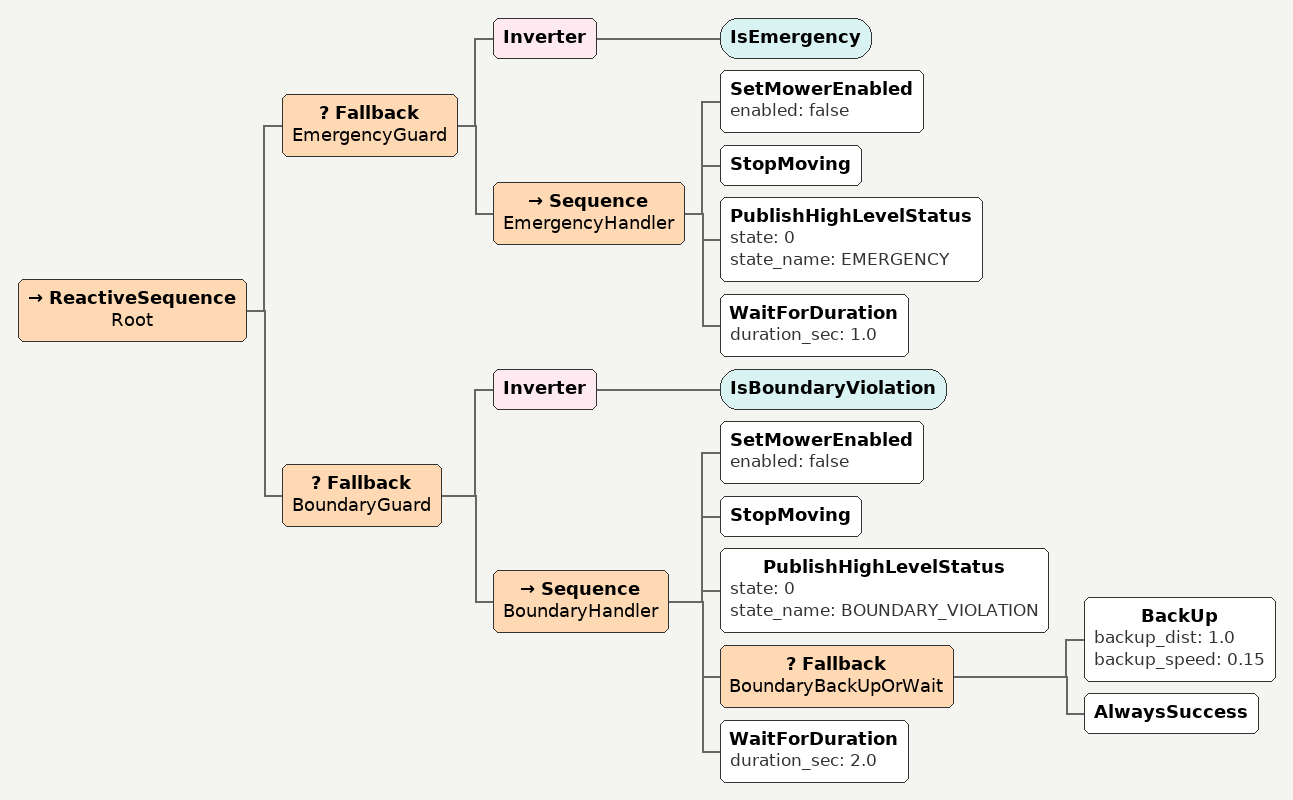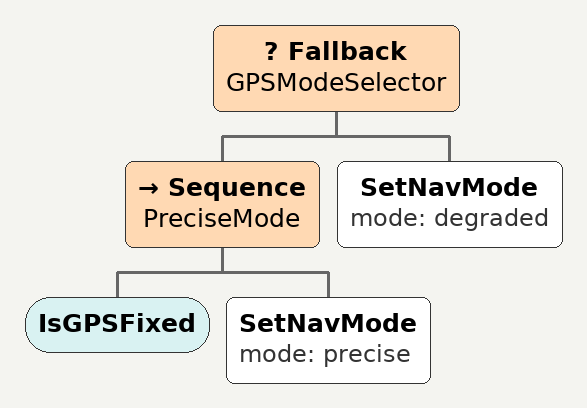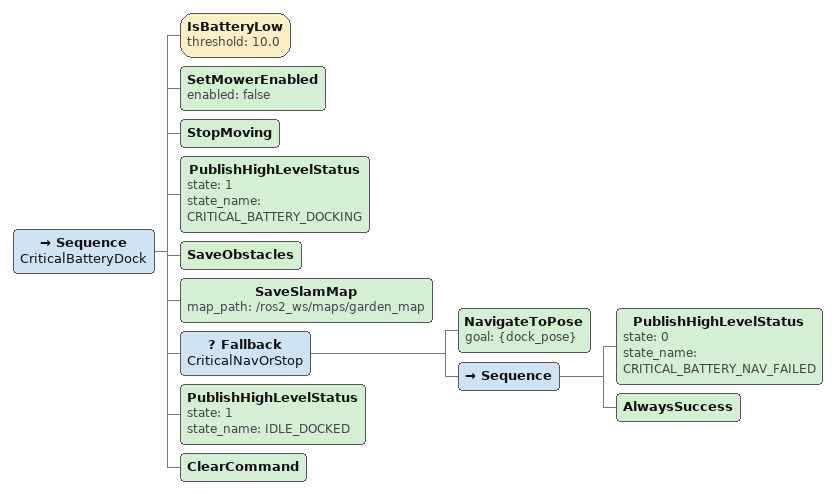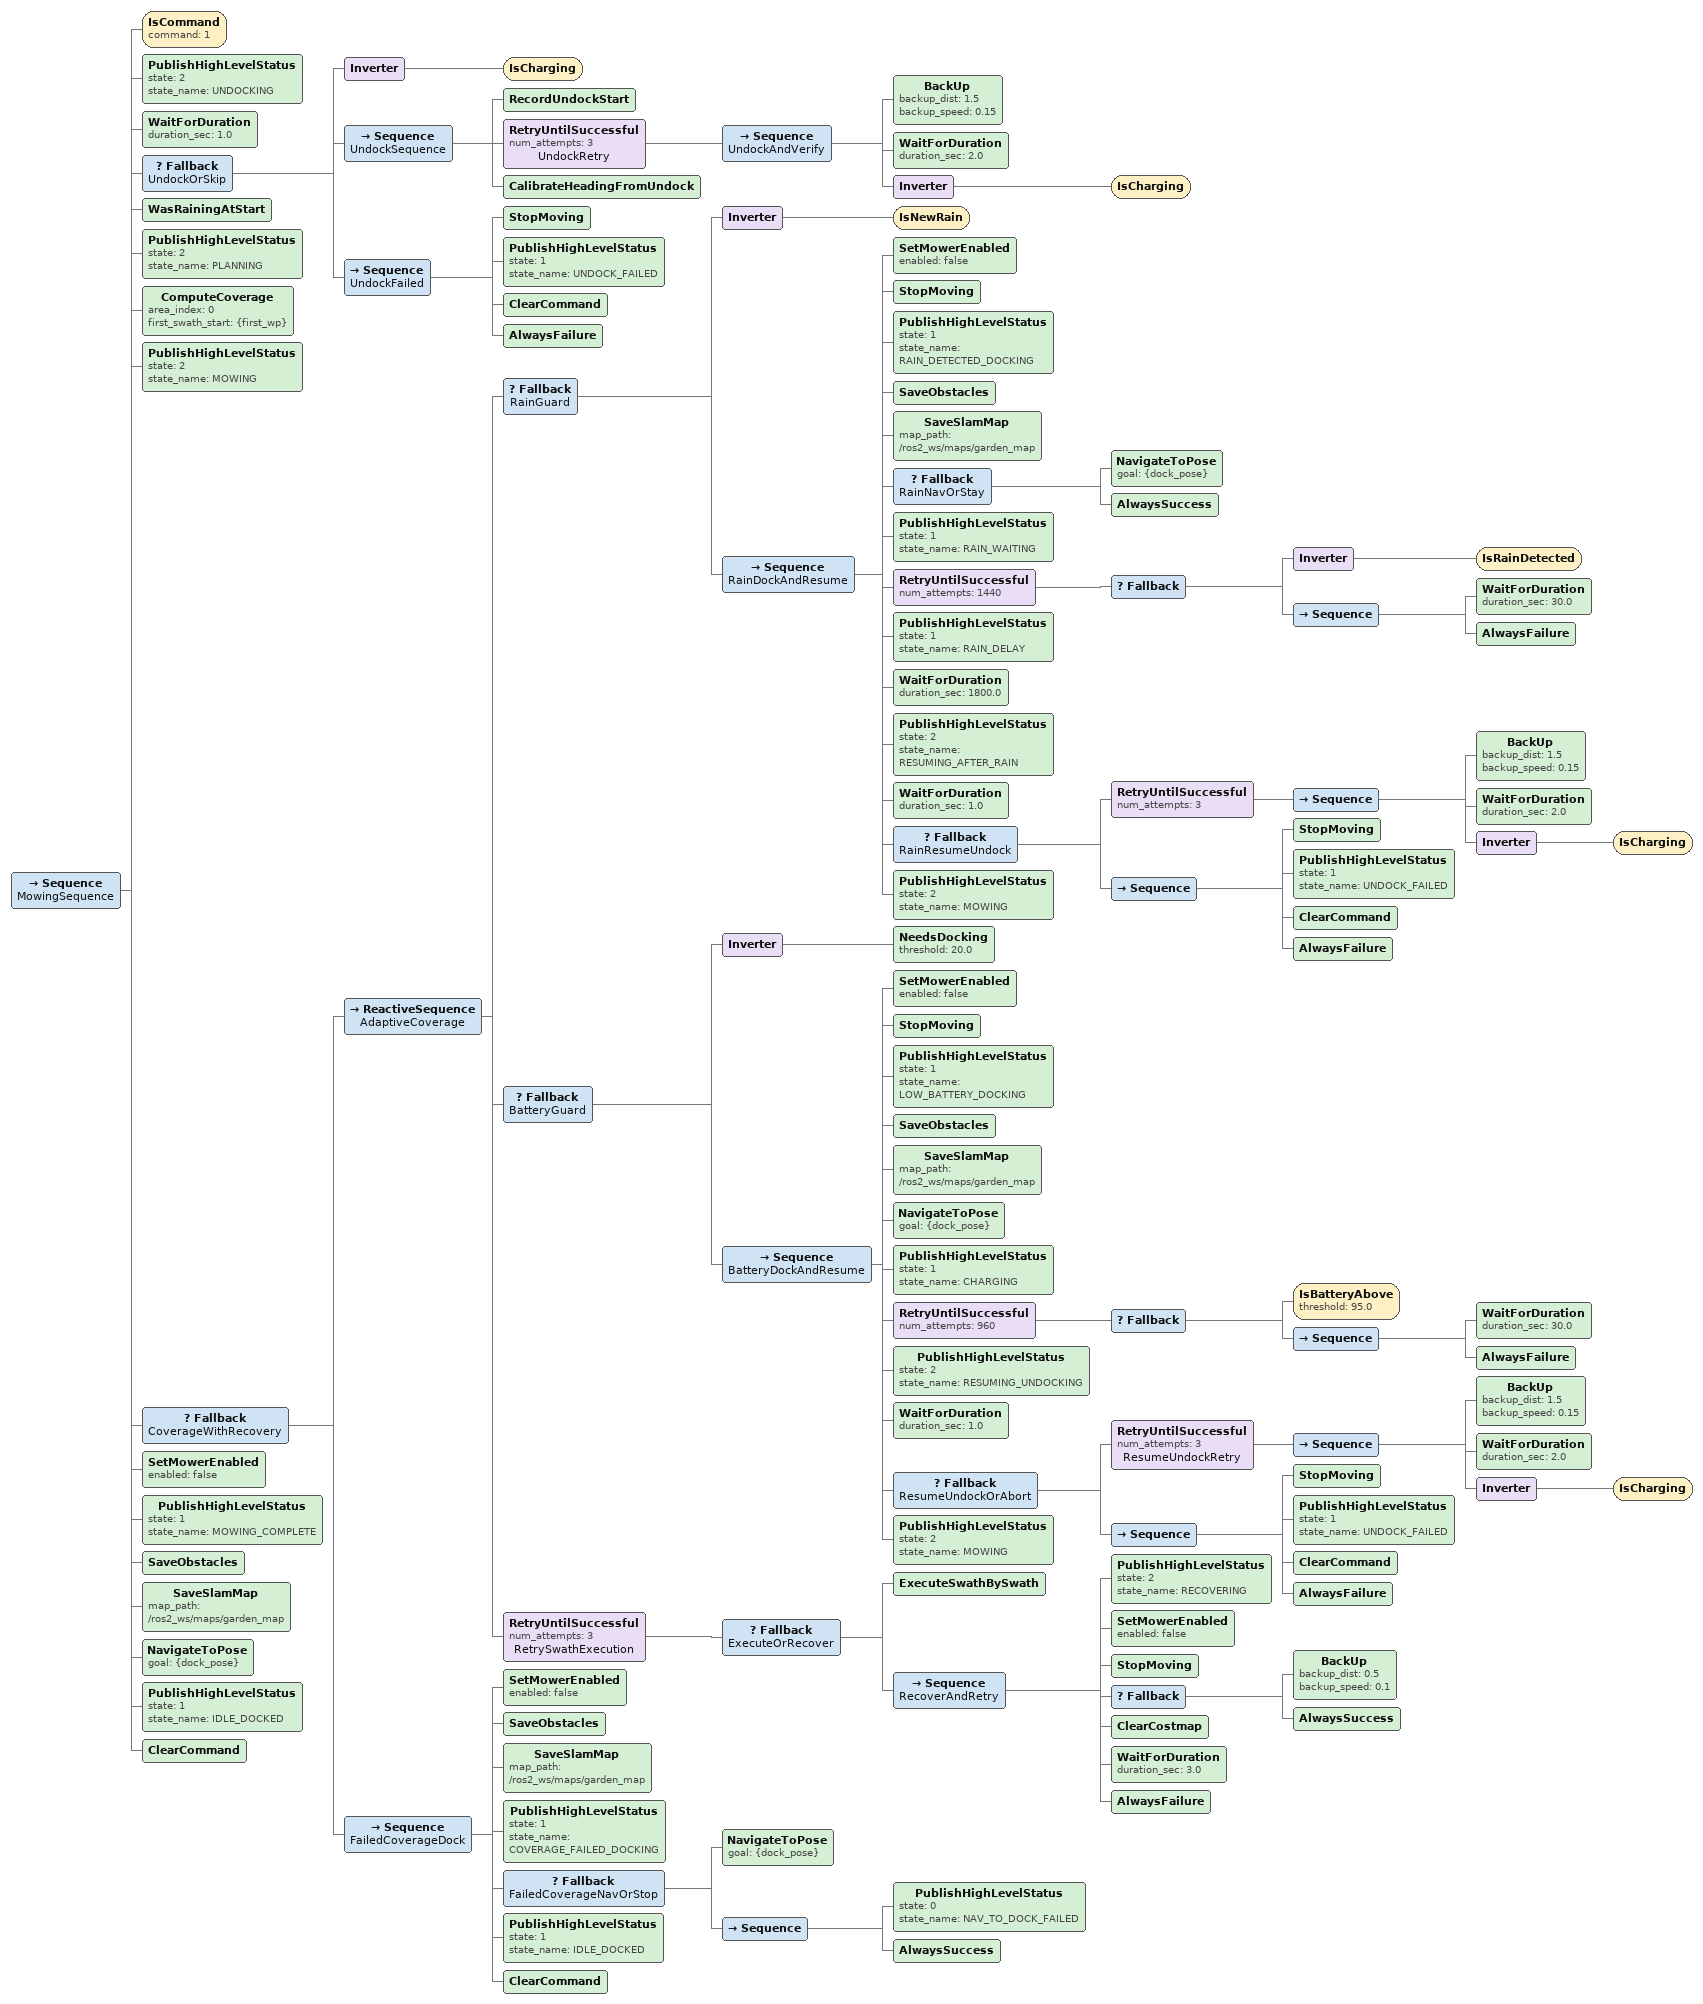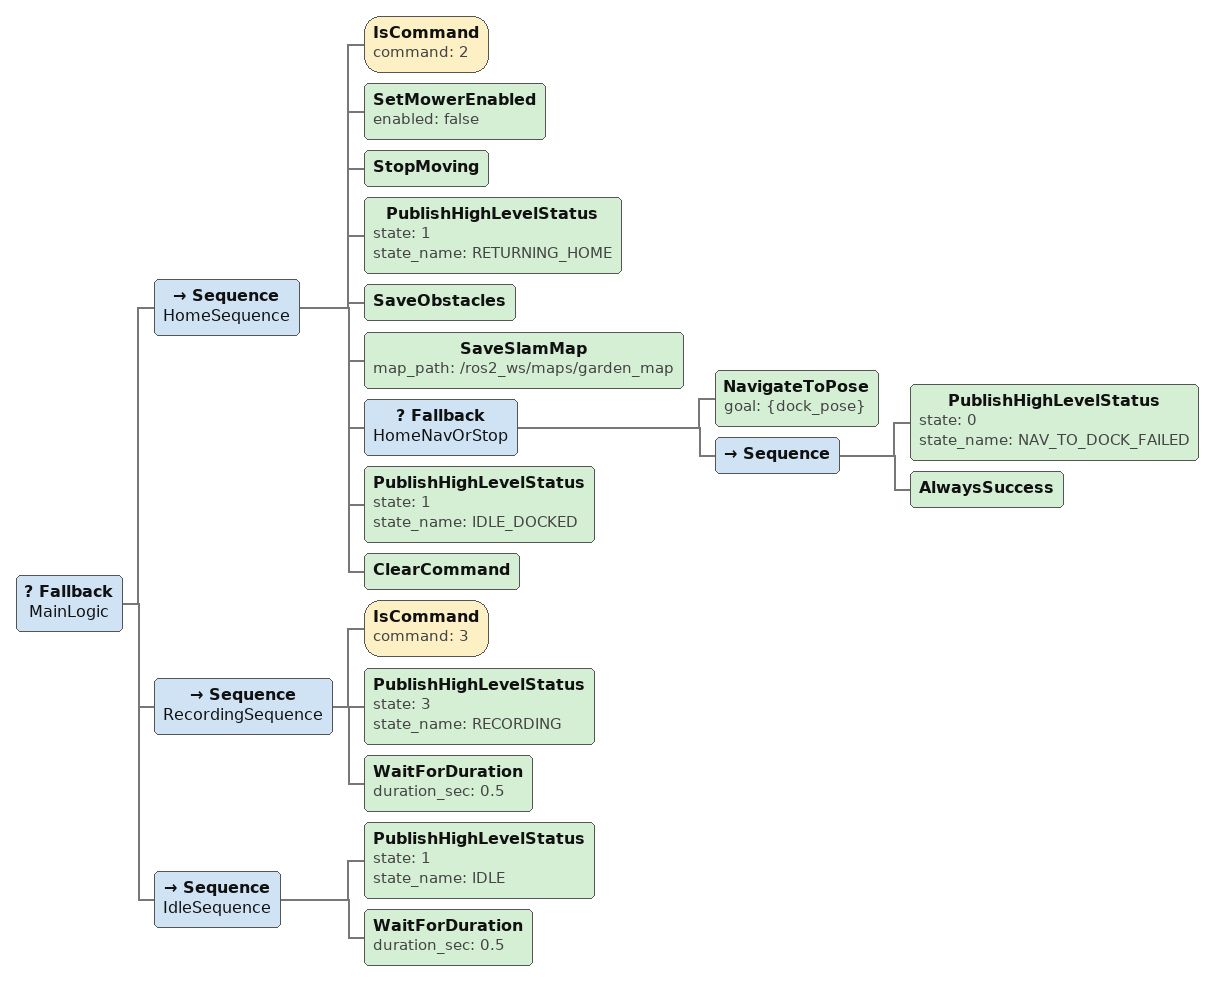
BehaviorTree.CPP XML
<ReactiveSequence name="Root">

  <Fallback name="EmergencyGuard">
    <Inverter><IsEmergency/></Inverter>
    <Sequence name="EmergencyHandler">
      <SetMowerEnabled enabled="false"/>
      <StopMoving/>
      <PublishHighLevelStatus state="0" state_name="EMERGENCY"/>
      <WaitForDuration duration_sec="1.0"/>
    </Sequence>
  </Fallback>

  <Fallback name="BoundaryGuard">
    <Inverter><IsBoundaryViolation/></Inverter>
    <Sequence name="BoundaryHandler">
      <SetMowerEnabled enabled="false"/>
      <StopMoving/>
      <PublishHighLevelStatus state="0" state_name="BOUNDARY_VIOLATION"/>
      <Fallback name="BoundaryBackUpOrWait">
        <BackUp backup_dist="1.0" backup_speed="0.15"/>
        <AlwaysSuccess/>
      </Fallback>
      <WaitForDuration duration_sec="2.0"/>
    </Sequence>
  </Fallback>
</ReactiveSequence>

<Fallback name="GPSModeSelector">
  <Sequence name="PreciseMode">
    <IsGPSFixed/>
    <SetNavMode mode="precise"/>
  </Sequence>
  <SetNavMode mode="degraded"/>
</Fallback>

<Sequence name="CriticalBatteryDock">
  <IsBatteryLow threshold="10.0"/>
  <SetMowerEnabled enabled="false"/>
  <StopMoving/>
  <PublishHighLevelStatus state="1" state_name="CRITICAL_BATTERY_DOCKING"/>
  <SaveObstacles/>
  <SaveSlamMap map_path="/ros2_ws/maps/garden_map"/>
  <Fallback name="CriticalNavOrStop">
    <NavigateToPose goal="{dock_pose}"/>
    <!-- Navigation failed — stay stopped, battery is critical -->
    <Sequence>
      <PublishHighLevelStatus state="0" state_name="CRITICAL_BATTERY_NAV_FAILED"/>
      <AlwaysSuccess/>
    </Sequence>
  </Fallback>
  <PublishHighLevelStatus state="1" state_name="IDLE_DOCKED"/>
  <ClearCommand/>
</Sequence>

<Sequence name="MowingSequence">
  <IsCommand command="1"/>

  <!-- Undock: only if currently charging (on dock).
       If already undocked, skip entirely. -->
  <PublishHighLevelStatus state="2" state_name="UNDOCKING"/>
  <WaitForDuration duration_sec="1.0"/>
  <Fallback name="UndockOrSkip">
    <!-- Already undocked? Skip. -->
    <Inverter><IsCharging/></Inverter>
    <!-- On dock — record GPS, back up, verify, calibrate heading -->
    <Sequence name="UndockSequence">
      <RecordUndockStart/>
      <RetryUntilSuccessful num_attempts="3" name="UndockRetry">
        <Sequence name="UndockAndVerify">
          <BackUp backup_dist="1.5" backup_speed="0.15"/>
          <WaitForDuration duration_sec="2.0"/>
          <Inverter><IsCharging/></Inverter>
        </Sequence>
      </RetryUntilSuccessful>
      <!-- Compute heading from GPS displacement during undock -->
      <CalibrateHeadingFromUndock/>
    </Sequence>
    <!-- Undock failed — abort -->
    <Sequence name="UndockFailed">
      <StopMoving/>
      <PublishHighLevelStatus state="1" state_name="UNDOCK_FAILED"/>
      <ClearCommand/>
      <AlwaysFailure/>
    </Sequence>
  </Fallback>

  <!-- Record if it was raining at start — user chose to mow in rain -->
  <WasRainingAtStart/>

  <!-- Compute coverage path -->
  <PublishHighLevelStatus state="2" state_name="PLANNING"/>
  <ComputeCoverage area_index="0" first_swath_start="{first_wp}"/>

  <!-- Mowing with battery awareness -->
  <PublishHighLevelStatus state="2" state_name="MOWING"/>

  <Fallback name="CoverageWithRecovery">

    <ReactiveSequence name="AdaptiveCoverage">

      <!-- Reactive rain check: only if rain started DURING mowing.
           If user started mowing while already raining, ignore rain. -->
      <Fallback name="RainGuard">
        <Inverter><IsNewRain/></Inverter>
        <Sequence name="RainDockAndResume">
          <SetMowerEnabled enabled="false"/>
          <StopMoving/>
          <PublishHighLevelStatus state="1" state_name="RAIN_DETECTED_DOCKING"/>
          <SaveObstacles/>
          <SaveSlamMap map_path="/ros2_ws/maps/garden_map"/>
          <Fallback name="RainNavOrStay">
            <NavigateToPose goal="{dock_pose}"/>
            <AlwaysSuccess/>
          </Fallback>
          <PublishHighLevelStatus state="1" state_name="RAIN_WAITING"/>
          <!-- Wait for rain to stop, max ~12h -->
          <RetryUntilSuccessful num_attempts="1440">
            <Fallback>
              <Inverter><IsRainDetected/></Inverter>
              <Sequence>
                <WaitForDuration duration_sec="30.0"/>
                <AlwaysFailure/>
              </Sequence>
            </Fallback>
          </RetryUntilSuccessful>
          <PublishHighLevelStatus state="1" state_name="RAIN_DELAY"/>
          <WaitForDuration duration_sec="1800.0"/>
          <!-- Rain over — undock and resume mowing -->
          <PublishHighLevelStatus state="2" state_name="RESUMING_AFTER_RAIN"/>
          <WaitForDuration duration_sec="1.0"/>
          <Fallback name="RainResumeUndock">
            <RetryUntilSuccessful num_attempts="3">
              <Sequence>
                <BackUp backup_dist="1.5" backup_speed="0.15"/>
                <WaitForDuration duration_sec="2.0"/>
                <Inverter><IsCharging/></Inverter>
              </Sequence>
            </RetryUntilSuccessful>
            <Sequence>
              <StopMoving/>
              <PublishHighLevelStatus state="1" state_name="UNDOCK_FAILED"/>
              <ClearCommand/>
              <AlwaysFailure/>
            </Sequence>
          </Fallback>
          <PublishHighLevelStatus state="2" state_name="MOWING"/>
        </Sequence>
      </Fallback>

      <!-- Reactive battery check -->
      <Fallback name="BatteryGuard">
        <Inverter><NeedsDocking threshold="20.0"/></Inverter>
        <Sequence name="BatteryDockAndResume">
          <SetMowerEnabled enabled="false"/>
          <StopMoving/>
          <PublishHighLevelStatus state="1" state_name="LOW_BATTERY_DOCKING"/>
          <SaveObstacles/>
          <SaveSlamMap map_path="/ros2_ws/maps/garden_map"/>
          <NavigateToPose goal="{dock_pose}"/>
          <PublishHighLevelStatus state="1" state_name="CHARGING"/>
          <!-- Wait for charge, max ~8 hours (960 × 30s) -->
          <RetryUntilSuccessful num_attempts="960">
            <Fallback>
              <IsBatteryAbove threshold="95.0"/>
              <Sequence>
                <WaitForDuration duration_sec="30.0"/>
                <AlwaysFailure/>
              </Sequence>
            </Fallback>
          </RetryUntilSuccessful>
          <!-- Charged — undock and verify -->
          <PublishHighLevelStatus state="2" state_name="RESUMING_UNDOCKING"/>
          <WaitForDuration duration_sec="1.0"/>
          <Fallback name="ResumeUndockOrAbort">
            <RetryUntilSuccessful num_attempts="3" name="ResumeUndockRetry">
              <Sequence>
                <BackUp backup_dist="1.5" backup_speed="0.15"/>
                <WaitForDuration duration_sec="2.0"/>
                <Inverter><IsCharging/></Inverter>
              </Sequence>
            </RetryUntilSuccessful>
            <!-- Resume undock failed — abort mowing -->
            <Sequence>
              <StopMoving/>
              <PublishHighLevelStatus state="1" state_name="UNDOCK_FAILED"/>
              <ClearCommand/>
              <AlwaysFailure/>
            </Sequence>
          </Fallback>
          <PublishHighLevelStatus state="2" state_name="MOWING"/>
        </Sequence>
      </Fallback>

      <!-- Swath execution with recovery -->
      <RetryUntilSuccessful num_attempts="3" name="RetrySwathExecution">
        <Fallback name="ExecuteOrRecover">
          <ExecuteSwathBySwath/>
          <Sequence name="RecoverAndRetry">
            <PublishHighLevelStatus state="2" state_name="RECOVERING"/>
            <SetMowerEnabled enabled="false"/>
            <StopMoving/>
            <Fallback>
              <BackUp backup_dist="0.5" backup_speed="0.1"/>
              <AlwaysSuccess/>
            </Fallback>
            <ClearCostmap/>
            <WaitForDuration duration_sec="3.0"/>
            <AlwaysFailure/>
          </Sequence>
        </Fallback>
      </RetryUntilSuccessful>

    </ReactiveSequence>

    <!-- All retries exhausted — dock gracefully -->
    <Sequence name="FailedCoverageDock">
      <SetMowerEnabled enabled="false"/>
      <SaveObstacles/>
      <SaveSlamMap map_path="/ros2_ws/maps/garden_map"/>
      <PublishHighLevelStatus state="1" state_name="COVERAGE_FAILED_DOCKING"/>
      <Fallback name="FailedCoverageNavOrStop">
        <NavigateToPose goal="{dock_pose}"/>
        <Sequence>
          <PublishHighLevelStatus state="0" state_name="NAV_TO_DOCK_FAILED"/>
          <AlwaysSuccess/>
        </Sequence>
      </Fallback>
      <PublishHighLevelStatus state="1" state_name="IDLE_DOCKED"/>
      <ClearCommand/>
    </Sequence>
  </Fallback>

  <!-- Mowing complete — dock -->
  <SetMowerEnabled enabled="false"/>
  <PublishHighLevelStatus state="1" state_name="MOWING_COMPLETE"/>
  <SaveObstacles/>
  <SaveSlamMap map_path="/ros2_ws/maps/garden_map"/>
  <NavigateToPose goal="{dock_pose}"/>
  <PublishHighLevelStatus state="1" state_name="IDLE_DOCKED"/>
  <ClearCommand/>
</Sequence>

<Fallback name="MainLogic">

  <!-- ============================================================
       c. Home (COMMAND_HOME = 2)
       ============================================================ -->
  <Sequence name="HomeSequence">
    <IsCommand command="2"/>
    <SetMowerEnabled enabled="false"/>
    <StopMoving/>
    <PublishHighLevelStatus state="1" state_name="RETURNING_HOME"/>
    <SaveObstacles/>
    <SaveSlamMap map_path="/ros2_ws/maps/garden_map"/>
    <Fallback name="HomeNavOrStop">
      <NavigateToPose goal="{dock_pose}"/>
      <Sequence>
        <PublishHighLevelStatus state="0" state_name="NAV_TO_DOCK_FAILED"/>
        <AlwaysSuccess/>
      </Sequence>
    </Fallback>
    <PublishHighLevelStatus state="1" state_name="IDLE_DOCKED"/>
    <ClearCommand/>
  </Sequence>

  <!-- ============================================================
       d. Recording (COMMAND_S1 = 3)
       ============================================================ -->
  <Sequence name="RecordingSequence">
    <IsCommand command="3"/>
    <PublishHighLevelStatus state="3" state_name="RECORDING"/>
    <WaitForDuration duration_sec="0.5"/>
  </Sequence>

  <!-- ============================================================
       e. Idle default
       ============================================================ -->
  <Sequence name="IdleSequence">
    <PublishHighLevelStatus state="1" state_name="IDLE"/>
    <WaitForDuration duration_sec="0.5"/>
  </Sequence>

</Fallback>
